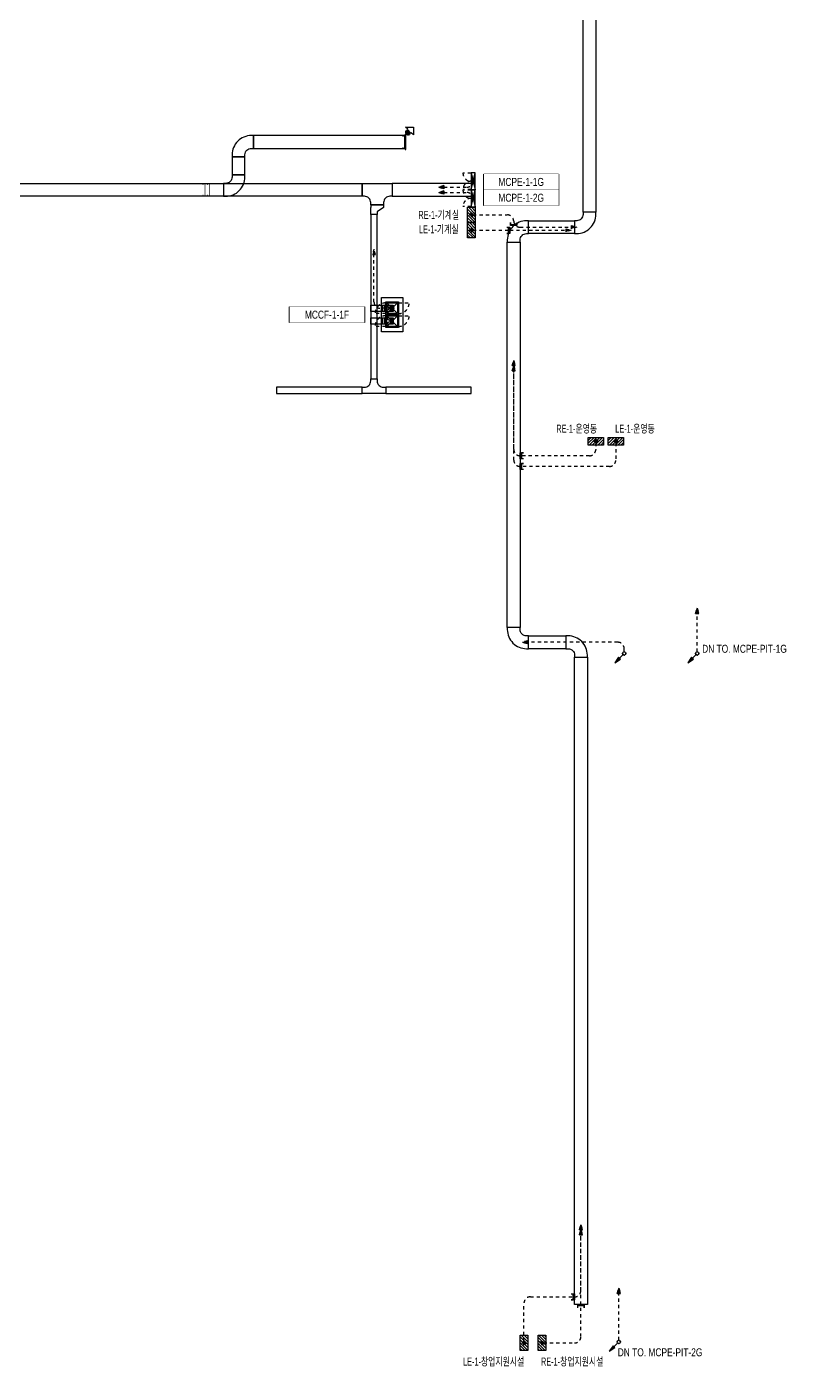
# Model space of a CAD drawing. Header units: millimetres. Extents: x 88028 to 500787, y -530175 to 1035835.
# Drawn here: x 128432 to 164025, y -312160 to -249357 of the extents above; entities that cross this region are included whole.
import ezdxf
from ezdxf.enums import TextEntityAlignment as Align

# ---------------------------------------------------------------- set-up
doc = ezdxf.new("R2010")
doc.units = ezdxf.units.MM
doc.header["$LTSCALE"] = 150
doc.linetypes.add('CONTINOUS', pattern=[0])
doc.linetypes.add('D1', pattern=[3, 1, -1, 1])
doc.layers.get('Defpoints').update_dxf_attribs({"color": 150})
for name, color, linetype in [('------01 Distribution Panel', 3, 'Continuous'), ('------01 Motor Control Panel or Center', 4, 'Continuous'), ('------01 Motor Control Panel or Center_Fire', 232, 'Continuous'), ('-----00 LV_CABLE', 2, 'Continuous'), ('-----20 General Symbol', 3, 'Continuous'), ('-----26 Electrical Cable Tray', 200, 'Continuous'), ('-----26 Electrical Cable Tray_LV_공용', 200, 'Continuous'), ('-----26 Electrical Cable Tray_건물(일반)', 20, 'Continuous'), ('-----30 Text', 2, 'Continuous')]:
    doc.layers.add(name, color=color, linetype=linetype)
doc.styles.add('ELEC', font='')
doc.styles.add('LGR', font='LGSmHaTR.ttf')
doc.styles.get("Standard").update_dxf_attribs({"font": ''})
doc.styles.get('ELEC').set_extended_font_data('Dotum')
doc.styles.get('Standard').set_extended_font_data('Dotum')
doc.dimstyles.new('전기통신참고용-치수', dxfattribs={"dimscale": 15, "dimtxt": 2, "dimasz": 0, "dimexe": 0, "dimexo": 0, "dimgap": 0.4, "dimtad": 4, "dimdec": 0, "dimzin": 0, "dimdsep": 46, "dimtxsty": 'Standard', "dimblk": 'NONE', "dimcen": 0, "dimse1": 1, "dimse2": 1, "dimsd1": 1, "dimsd2": 1, "dimclrd": 8, "dimclre": 8, "dimclrt": 8, "dimadec": 0, "dimazin": 0, "dimtfac": 1, "dimtdec": 0, "dimtix": 1, "dimtmove": 2, "dimatfit": 0, "dimldrblk": 'NONE', "dimfxl": 2, "dimtolj": 1, "dimtzin": 0, "dimarcsym": 0})

# ---------------------------------------------------------------- blocks, each defined once
blk = doc.blocks.new('A02')
h = blk.add_hatch()
h.set_pattern_fill('ANSI31', color=256, scale=25, style=0)
h.set_pattern_definition([(45, (-2000, -19200), (-56.1266, 56.1266), [])])
h.paths.add_polyline_path([(-300, 300), (-300, 0), (300, 0), (300, 300)])
blk.add_lwpolyline([(300, 0), (-300, 0), (-300, 300), (300, 300)], close=True)
blk = doc.blocks.new('*U8')
at = {"color": 0}
blk.add_lwpolyline([(0, 0), (-100, 0, -0.414214), (-400, 300), (-400, 400), (-1000, 400), (-1000, 300, 0.414214), (-100, -600), (0, -600)], format="xyb", close=True, dxfattribs=at)
blk.add_text('W:600(ELBOW 90)', height=10, dxfattribs=at).set_placement((-5, -590), align=Align.MIDDLE_RIGHT)
blk = doc.blocks.new('O08')
blk.add_hatch(color=256).paths.add_polyline_path([(120, 51), (-120, 51), (-120, 0), (120, 0)])
blk.add_lwpolyline([(120, 127.5), (120, 0), (-120, 0), (-120, 127.5), (-120, 51), (120, 51)])
blk = doc.blocks.new('*U10')
at = {"linetype": 'Continuous', "ltscale": 0.1}
for p, q in [((-250, 57), (-250, 59)), ((-200, 57), (-200, 59)), ((-150, 57), (-150, 59)), ((-100, 57), (-100, 59)), ((-50, 57), (-50, 59)), ((0, 57), (0, 59)), ((50, 57), (50, 59)), ((100, 57), (100, 59)), ((150, 57), (150, 59)), ((200, 57), (200, 59)), ((250, 57), (250, 59))]:
    blk.add_line(p, q, dxfattribs=at)
blk.add_lwpolyline([(350, 0), (350, 40), (-350, 40), (-350, 0)], close=True, dxfattribs=at)
for points in [[(-300, 40), (-300, 140), (-275, 140), (-275, 137), (-297, 137), (-297, 40)], [(-297, 59), (297, 59)], [(-297, 57), (297, 57)], [(297, 43), (-297, 43)], [(300, 40), (300, 140), (275, 140), (275, 137), (297, 137), (297, 40)]]:
    blk.add_lwpolyline(points, dxfattribs=at)
blk.add_text('W600*H100', height=10, dxfattribs=at).set_placement((-340, 10), align=Align.MIDDLE_LEFT)
blk = doc.blocks.new('A$C756fbc58')
at = {"color": 0}
for points in [[(69, 208), (-13, 290), (290, 290), (290, -13), (208, 69), (196, 57), (57, 196)], [(-13, 126), (-13, 114), (114, -13), (126, -13), (132, -6), (-6, 132)], [(-13, 88), (-13, 63), (63, -13), (88, -13)], [(6, 145), (145, 6), (158, 19), (19, 158)], [(32, 170), (170, 32), (183, 44), (44, 183)]]:
    blk.add_lwpolyline(points, close=True, dxfattribs=at)
blk.add_circle((0, 0), 17.8, dxfattribs=at)
blk = doc.blocks.new('*D35')
at = {"layer": 'Defpoints', "color": 0, "transparency": 16777216}
for p in [(0, 600), (0, 600), (0, 0)]:
    blk.add_point(p, dxfattribs=at)
at = {"color": 8, "transparency": 16777216, "insert": (21, 300), "char_height": 30, "attachment_point": 5, "rotation": 90, "style": 'LGR'}
blk.add_mtext('\\A1;{\\C0;600}', dxfattribs=at)
blk = doc.blocks.new('_None')
blk = doc.blocks.new('*D36')
at = {"layer": 'Defpoints', "color": 0, "transparency": 16777216}
for p in [(-450, 300), (-450, 300), (-450, 0)]:
    blk.add_point(p, dxfattribs=at)
at = {"color": 8, "transparency": 16777216, "insert": (-471, 150), "char_height": 30, "attachment_point": 5, "rotation": 90, "style": 'LGR'}
blk.add_mtext('\\A1;{\\C0;300}', dxfattribs=at)
blk = doc.blocks.new('TRAY(VERT)')
at = {"color": 0}
for p, q in [((0, 400), (0, 500)), ((0, 500), (300, 500)), ((0, 0), (0, 400)), ((300, 0), (0, 0)), ((300, 500), (300, 400)), ((300, 400), (300, 0))]:
    blk.add_line(p, q, dxfattribs=at)
at = {"color": 8}
for p, q in [((150, 100), (0, 400)), ((0, 400), (300, 400)), ((0, 100), (300, 0)), ((0, 0), (300, 100)), ((300, 100), (0, 100)), ((150, 100), (300, 400))]:
    blk.add_line(p, q, dxfattribs=at)
blk = doc.blocks.new('*U37')
at = {"color": 0}
blk.add_lwpolyline([(-1100, 0), (-1000, 0, 0.414214), (-700, 300), (-700, 400), (-400, 400), (-400, 300, 0.414214), (-100, 0), (0, 0), (0, -300), (-1100, -300)], format="xyb", close=True, dxfattribs=at)
at = {"color": 0, "style": 'LGR'}
blk.add_text('W:300(TEE)', height=10, dxfattribs=at).set_placement((-550, -265), align=Align.MIDDLE)
blk = doc.blocks.new('*U6')
at = {"color": 0}
blk.add_lwpolyline([(-400, 400), (-400, 300, 0.414214), (-100, 0), (0, 0), (0, -600), (-1400, -600), (-1400, 0), (-1300, 0, 0.414214), (-1000, 300), (-1000, 400)], format="xyb", close=True, dxfattribs=at)
at = {"color": 0, "style": 'LGR'}
blk.add_text('W:600(TEE)', height=10, dxfattribs=at).set_placement((-700, -565), align=Align.MIDDLE)
blk = doc.blocks.new('*D24')
at = {"layer": 'Defpoints', "color": 0, "transparency": 16777216}
for p in [(0, 600), (0, 600), (0, 0)]:
    blk.add_point(p, dxfattribs=at)
at = {"color": 8, "transparency": 16777216, "insert": (21, 300), "char_height": 30, "attachment_point": 5, "rotation": 90, "style": 'LGR'}
blk.add_mtext('\\A1;{\\C0;600}', dxfattribs=at)
blk = doc.blocks.new('*D25')
at = {"layer": 'Defpoints', "color": 0, "transparency": 16777216}
for p in [(-450, 300), (-450, 300), (-450, 0)]:
    blk.add_point(p, dxfattribs=at)
at = {"color": 8, "transparency": 16777216, "insert": (-471, 150), "char_height": 30, "attachment_point": 5, "rotation": 90, "style": 'LGR'}
blk.add_mtext('\\A1;{\\C0;300}', dxfattribs=at)
blk = doc.blocks.new('A06')
at = {"color": 1}
for p, q in [((-250, 250), (250, -250)), ((250, 250), (-250, -250))]:
    blk.add_line(p, q, dxfattribs=at)
at = {"color": 1, "linetype": 'D1'}
for p, q in [((300, 250), (800, 250)), ((-300, -250), (-800, -250))]:
    blk.add_line(p, q, dxfattribs=at)
blk.add_lwpolyline([(-300, 300), (300, 300), (300, -300), (-300, -300)], close=True)
at = {"color": 1}
blk.add_lwpolyline([(-250, 250), (250, 250), (250, -250), (-250, -250)], close=True, dxfattribs=at)
at = {"color": 1, "linetype": 'D1'}
for centre, start, end in [((-300, -250), 90, 180), ((300, 250), 270, 0)]:
    blk.add_arc(centre, 500, start, end, dxfattribs=at)
blk = doc.blocks.new('11')
at = {"linetype": 'D1'}
h = blk.add_hatch(color=256, dxfattribs=at)
edge = h.paths.add_edge_path()
edge.add_arc((0, 0), 75, 0, 360)
blk.add_circle((0, 0), 75, dxfattribs=at)
for p in [(-75, 0), (0, 75), (75, 0), (0, -75)]:
    blk.add_point(p, dxfattribs=at)
blk = doc.blocks.new('22')
at = {"linetype": 'D1'}
h = blk.add_hatch(color=0, dxfattribs=at)
h.dxf.hatch_style = 1
h.paths.add_polyline_path([(0, 0), (-241, 75), (-241, -75)])
at = {"color": 0, "linetype": 'D1'}
blk.add_lwpolyline([(-241, -75), (0, 0), (-241, 75)], close=True, dxfattribs=at)
blk = doc.blocks.new('O01')
blk.add_hatch(color=256).paths.add_polyline_path([(-149, -218), (-218, -149), (-368, -368)])
blk.add_line((-46, -46), (-184, -184))
blk.add_lwpolyline([(-368, -368), (-149, -218), (-218, -149), (-368, -368)])
blk.add_circle((0, 0), 65)
for p in [(-65, 0), (-65, 0), (0, 65), (0, 65), (65, 0), (65, 0), (0, -65), (0, -65)]:
    blk.add_point(p)
blk = doc.blocks.new('MCP_EQUIPMENT-2')
for p, q in [((200, 400), (0, -400)), ((200, -400), (0, 400))]:
    blk.add_line(p, q)
at = {"color": 1, "linetype": 'D1'}
for p, q in [((200, 380), (580, 380)), ((200, -380), (580, -380))]:
    blk.add_line(p, q, dxfattribs=at)
blk.add_lwpolyline([(200, 400), (0, 400), (0, -400), (200, -400)], close=True)
for centre, start, end in [((200, 380), 270, 0), ((200, -380), 0, 90)]:
    blk.add_arc(centre, 380, start, end, dxfattribs=at)
blk = doc.blocks.new('*U34')
at = {"color": 0}
for points in [[(-450, 300), (-450, 0), (-325, 0), (-325, 0)], [(-325, 300), (-325, 300), (-450, 300), (-450, 0)], [(-125, 600), (-125, 600), (-325, 300), (-325, 300)], [(-325, 0), (-325, 0), (-125, 0), (-125, 0)], [(0, 0), (0, 600), (-125, 600), (-125, 600)], [(0, 200), (0, 0), (-125, 0), (-125, 0)]]:
    blk.add_lwpolyline(points, dxfattribs=at)
for base, p1, p2, override, picture, middle in [((-450, 300), (-450, 0), (-450, 300), {"dimtad": 1, "dimtxsty": 'LGR', "dimclrd": 8, "dimclre": 8, "dimclrt": 8}, '*D36', (-471.4, 150)), ((0, 600), (0, 0), (0, 600), {"dimtxsty": 'LGR', "dimclrd": 8, "dimclre": 8, "dimclrt": 8}, '*D35', (21.4, 300))]:
    dim = blk.add_linear_dim(base=base, p1=p1, p2=p2, angle=90, text='{\\C0;<>}', dimstyle='전기통신참고용-치수', override=override, dxfattribs=at)
    dim.commit()
    dim.dimension.update_dxf_attribs({"geometry": picture, "text_midpoint": middle})
blk = doc.blocks.new('*U23')
at = {"color": 0}
for points in [[(-450, 300), (-450, 0), (-325, 0), (-325, 0)], [(-325, 300), (-325, 300), (-450, 300), (-450, 0)], [(-125, 600), (-125, 600), (-325, 300), (-325, 300)], [(-325, 0), (-325, 0), (-125, 0), (-125, 0)], [(0, 0), (0, 600), (-125, 600), (-125, 600)], [(0, 200), (0, 0), (-125, 0), (-125, 0)]]:
    blk.add_lwpolyline(points, dxfattribs=at)
for base, p1, p2, override, picture, middle in [((-450, 300), (-450, 0), (-450, 300), {"dimtad": 1, "dimtxsty": 'LGR', "dimclrd": 8, "dimclre": 8, "dimclrt": 8}, '*D25', (-471.4, 150)), ((0, 600), (0, 0), (0, 600), {"dimtxsty": 'LGR', "dimclrd": 8, "dimclre": 8, "dimclrt": 8}, '*D24', (21.4, 300))]:
    dim = blk.add_linear_dim(base=base, p1=p1, p2=p2, angle=90, text='{\\C0;<>}', dimstyle='전기통신참고용-치수', override=override, dxfattribs=at)
    dim.commit()
    dim.dimension.update_dxf_attribs({"geometry": picture, "text_midpoint": middle})

msp = doc.modelspace()

# ---------------------------------------------------------------- linework, layer by layer
at = {"layer": '------01 Motor Control Panel or Center', "linetype": 'CONTINOUS', "elevation": 0}
msp.add_lwpolyline([(153357, -256255), (153357, -256995), (149854, -256995), (149854, -256255)], close=True, dxfattribs=at)
at = {"layer": '------01 Motor Control Panel or Center_Fire', "linetype": 'CONTINOUS'}
msp.add_lwpolyline([(144254, -262475), (144254, -263215), (140750, -263215), (140750, -262475)], close=True, dxfattribs=at)
at = {"layer": '-----00 LV_CABLE', "linetype": 'D1', "elevation": 0}
for points in [[(147982, -256870), (149054, -256870, 0.414214), (149354, -256570), (149354, -256520)], [(147982, -257120), (149054, -257120, -0.414214), (149354, -257420), (149354, -257470)], [(149333, -257311, -0.051606), (149349, -257370)], [(152649, -311025), (154104, -311025, 0.414207), (154404, -310725), (154404, -305724)]]:
    msp.add_lwpolyline(points, format="xyb", dxfattribs=at)
at = {"layer": '-----00 LV_CABLE', "linetype": 'D1'}
for points in [[(149349, -258170), (150954, -258170, -0.401963), (151253, -258458, 0.401963), (151553, -258745), (153968, -258745)], [(145479, -262545), (145004, -262545, -0.414214), (144704, -262245), (144704, -260021)], [(156434, -278639), (156434, -278495, 0.414214), (156134, -278195), (151903, -278195)], [(151734, -310950), (151734, -309165, -0.414214), (152034, -308865), (154104, -308865, 0.414214), (154404, -308565), (154404, -305724)]]:
    msp.add_lwpolyline(points, format="xyb", dxfattribs=at)
for points in [[(149349, -258890), (151077, -258890)], [(151077, -258890), (153711, -258890)], [(159854, -278639), (159854, -276838)]]:
    msp.add_lwpolyline(points, dxfattribs=at)
at = {"layer": '-----00 LV_CABLE', "linetype": 'D1', "elevation": 0}
msp.add_lwpolyline([(156176, -310895), (156176, -308700)], dxfattribs=at)
at = {"layer": '-----26 Electrical Cable Tray', "elevation": 0}
for points in [[(139054, -255052), (146164, -255052), (146164, -254452), (139054, -254452)], [(138054, -256295), (138654, -256295), (138654, -255452), (138054, -255452)], [(113854, -256695), (144154, -256695), (144154, -257295), (113854, -257295)], [(145554, -257295), (149454, -257295), (149454, -256695), (145554, -256695)], [(144554, -258145), (144554, -265845), (144854, -265845), (144854, -258145)], [(140143, -266545), (144154, -266545), (144154, -266245), (140143, -266245)], [(145254, -266545), (149264, -266545), (149264, -266245), (145254, -266245)]]:
    msp.add_lwpolyline(points, close=True, dxfattribs=at)
at = {"layer": '-----26 Electrical Cable Tray'}
for points in [[(145604, -262695), (144554, -262695), (144554, -262395), (145604, -262395)], [(145604, -262695), (144554, -262695), (144554, -262395), (145604, -262395)], [(145604, -263295), (144554, -263295), (144554, -262995), (145604, -262995)], [(145604, -263295), (144554, -263295), (144554, -262995), (145604, -262995)]]:
    msp.add_lwpolyline(points, close=True, dxfattribs=at)
at = {"layer": '-----26 Electrical Cable Tray_LV_공용', "const_width": 30, "elevation": 0}
for points in [[(136689, -256770), (136689, -256695), (136789, -256695), (136789, -257295), (136689, -257295), (136689, -257220)], [(136889, -256770), (136889, -256695), (136989, -256695), (136989, -257295), (136889, -257295), (136889, -257220)]]:
    msp.add_lwpolyline(points, dxfattribs=at)
at = {"layer": '-----26 Electrical Cable Tray_건물(일반)', "elevation": 0}
for points in [[(155104, -243995), (155104, -258045), (154504, -258045), (154504, -243995)], [(154104, -278895), (154704, -278895), (154704, -309222), (154104, -309222)]]:
    msp.add_lwpolyline(points, close=True, dxfattribs=at)
at = {"layer": '-----26 Electrical Cable Tray_건물(일반)'}
for points in [[(151954, -258445), (154104, -258445), (154104, -259045), (151954, -259045)], [(151554, -259445), (151554, -277495), (150954, -277495), (150954, -259445)], [(151954, -277895), (153704, -277895), (153704, -278495), (151954, -278495)]]:
    msp.add_lwpolyline(points, close=True, dxfattribs=at)
msp.add_lwpolyline([(145054, -263645), (145054, -262045), (146054, -262045), (146054, -263645)], close=True)
msp.add_lwpolyline([(145054, -263645), (145054, -262045), (146054, -262045), (146054, -263645)], close=True)

# ---------------------------------------------------------------- block references
at = {"layer": '------01 Distribution Panel', "xscale": 1.2, "yscale": 1.2, "zscale": 1.2}
for p, rotation in [((149454, -258170), 89.99999999999999), ((155104, -268595), 180), ((151914, -311025), 90), ((152754, -311025), 90)]:
    msp.add_blockref('A02', p, dxfattribs=dict(at, rotation=rotation))
at = {"layer": '------01 Motor Control Panel or Center', "rotation": 180}
msp.add_blockref('MCP_EQUIPMENT-2', (149454, -256595), dxfattribs=at)
at = {"layer": '------01 Motor Control Panel or Center'}
for p in [(145554, -262545), (145554, -262545), (145554, -263145), (145554, -263145)]:
    msp.add_blockref('A06', p, dxfattribs=at)
at = {"layer": '-----00 LV_CABLE', "linetype": 'D1'}
for p, rotation in [((147741, -256870), 180), ((147741, -257120), 180), ((144704, -259780), 89.99999999999999), ((151254, -264990), 89.99999999999999), ((151254, -265230), 89.99999999999999), ((159854, -276598), 89.99999999999999), ((151662, -278195), 180), ((154404, -305483), 89.99999999999999), ((154404, -305724), 89.99999999999999), ((156176, -308459), 89.99999999999999)]:
    msp.add_blockref('22', p, dxfattribs=dict(at, rotation=rotation))
at = {"layer": '-----00 LV_CABLE', "linetype": 'D1', "xscale": -1}
for p in [(147741, -256870), (147741, -257120), (151662, -278195)]:
    msp.add_blockref('22', p, dxfattribs=at)
at = {"layer": '-----00 LV_CABLE', "linetype": 'D1'}
for p in [(149354, -256595), (149274, -258170), (149274, -258890), (145554, -262545), (151734, -311025), (152574, -311025)]:
    msp.add_blockref('11', p, dxfattribs=at)
at = {"layer": '-----00 LV_CABLE', "linetype": 'D1', "xscale": -1}
for name, p, rotation in [('11', (149354, -257395), 180), ('22', (154209, -258745), 180), ('22', (153952, -258890), 180), ('22', (151253, -264990), 270), ('22', (151253, -265230), 270), ('22', (159854, -276598), 270), ('22', (154404, -305483), 270), ('22', (154404, -305724), 270), ('22', (156176, -308459), 270)]:
    msp.add_blockref(name, p, dxfattribs=dict(at, rotation=rotation))
at = {"layer": '-----00 LV_CABLE', "linetype": 'D1', "xscale": 1.2, "yscale": 1.2, "zscale": 1.2}
for p, rotation in [((151077, -258890), 90), ((151554, -269455), 270), ((151554, -269955), 270), ((154104, -308865), 90), ((154404, -309222), 180)]:
    msp.add_blockref('O08', p, dxfattribs=dict(at, rotation=rotation))
for name, p in [('O08', (151254, -258674)), ('O01', (156434, -278717)), ('O01', (159854, -278717))]:
    msp.add_blockref(name, p, dxfattribs=at)
at = {"layer": '-----26 Electrical Cable Tray', "xscale": 1.2, "yscale": 1.2, "zscale": 1.2}
msp.add_blockref('A$C756fbc58', (146204, -254402), dxfattribs=at)
msp.add_blockref('A$C756fbc58', (146204, -254402), dxfattribs=at)
at = {"layer": '-----26 Electrical Cable Tray'}
for name, p, rotation in [('*U8', (138654, -255452), 270), ('*U8', (138054, -256295), 89.99999999999999), ('*U6', (144154, -257295), 180), ('TRAY(VERT)', (145604, -262695), 89.99999999999999), ('TRAY(VERT)', (145604, -262695), 89.99999999999999), ('TRAY(VERT)', (145604, -263295), 89.99999999999999), ('TRAY(VERT)', (145604, -263295), 89.99999999999999)]:
    msp.add_blockref(name, p, dxfattribs=dict(at, rotation=rotation))
at = {"layer": '-----26 Electrical Cable Tray', "linetype": 'Continuous', "ltscale": 7.5, "rotation": 89.99999999999999}
msp.add_blockref('*U10', (146204, -254752), dxfattribs=at)
msp.add_blockref('*U10', (146204, -254752), dxfattribs=at)
at = {"layer": '-----26 Electrical Cable Tray', "xscale": -1, "rotation": 270}
for name in ['*U34', '*U23']:
    msp.add_blockref(name, (144554, -257695), dxfattribs=at)
at = {"layer": '-----26 Electrical Cable Tray'}
msp.add_blockref('*U37', (145254, -266245), dxfattribs=at)
at = {"layer": '-----26 Electrical Cable Tray_건물(일반)'}
for p, rotation in [((154504, -258045), 90), ((151554, -259445), 269.9999999999999), ((153704, -278495), 180)]:
    msp.add_blockref('*U8', p, dxfattribs=dict(at, rotation=rotation))
msp.add_blockref('*U8', (151954, -277895), dxfattribs=at)

# ---------------------------------------------------------------- texts
at = {"layer": '-----30 Text', "style": 'ELEC', "width": 0.8}
for s, p in [('DN TO. MCPE-PIT-1G', (160086, -278499)), ('DN TO. MCPE-PIT-2G', (156129, -311462))]:
    msp.add_text(s, height=375, dxfattribs=at).set_placement(p, align=Align.MIDDLE_LEFT)

# ---------------------------------------------------------------- next in the draw order: wipeouts: each hides what was drawn before it
at = {"color": 1}
for points in [[(146639, -258433), (148844, -258433), (148844, -257908), (146639, -257908)], [(152948, -268451), (155464, -268451), (155464, -267926), (152948, -267926)], [(148713, -312160), (151914, -312160), (151914, -311635), (148713, -311635)], [(152394, -312160), (155594, -312160), (155594, -311635), (152394, -311635)]]:
    msp.add_wipeout(points, dxfattribs=at).dxf.layer = '------01 Distribution Panel'
msp.add_wipeout([(149854, -256255), (153357, -256255), (153357, -256995), (149854, -256995)], dxfattribs=at).translate(0, 0, 0).dxf.layer = '------01 Motor Control Panel or Center'
msp.add_wipeout([(140750, -262475), (144254, -262475), (144254, -263215), (140750, -263215)]).dxf.layer = '------01 Motor Control Panel or Center_Fire'

# ---------------------------------------------------------------- next in the draw order: linework, layer by layer
at = {"layer": '------01 Motor Control Panel or Center', "linetype": 'CONTINOUS', "elevation": 0}
msp.add_lwpolyline([(153357, -256995), (153357, -257735), (149854, -257735), (149854, -256995)], close=True, dxfattribs=at)
at = {"layer": '------01 Motor Control Panel or Center_Fire', "linetype": 'CONTINOUS'}
msp.add_lwpolyline([(144254, -262475), (144254, -263215), (140750, -263215), (140750, -262475)], close=True, dxfattribs=at)
at = {"layer": '-----00 LV_CABLE', "linetype": 'D1'}
msp.add_lwpolyline([(155104, -268850), (155104, -269155, -0.414214), (154804, -269455), (151553, -269455, -0.414214), (151253, -269155), (151254, -265230)], format="xyb", dxfattribs=at)

# ---------------------------------------------------------------- next in the draw order: block references
at = {"layer": '------01 Distribution Panel', "xscale": 1.2, "yscale": 1.2, "zscale": 1.2}
for p, rotation in [((149454, -258890), 89.99999999999999), ((156040, -268595), 180)]:
    msp.add_blockref('A02', p, dxfattribs=dict(at, rotation=rotation))
at = {"layer": '------01 Motor Control Panel or Center', "rotation": 180}
msp.add_blockref('MCP_EQUIPMENT-2', (149454, -257395), dxfattribs=at)
at = {"layer": '-----00 LV_CABLE', "linetype": 'D1'}
msp.add_blockref('11', (155104, -268775), dxfattribs=at)
at = {"layer": '-----20 General Symbol', "xscale": 1.2, "yscale": 1.2, "zscale": 1.2}
msp.add_blockref('O01', (156176, -310973), dxfattribs=at)

# ---------------------------------------------------------------- next in the draw order: texts
at = {"layer": '------01 Distribution Panel', "style": 'ELEC', "width": 0.7}
for s, p in [('RE-1-운영동', (154206, -268188)), ('LE-1-창업지원시설', (150313, -311897)), ('RE-1-창업지원시설', (153994, -311897))]:
    msp.add_text(s, height=375, dxfattribs=at).set_placement(p, align=Align.MIDDLE_CENTER)

# ---------------------------------------------------------------- next in the draw order: wipeouts: each hides what was drawn before it
at = {"color": 1}
for points in [[(146639, -259107), (148844, -259107), (148844, -258582), (146639, -258582)], [(155680, -268451), (158196, -268451), (158196, -267926), (155680, -267926)]]:
    msp.add_wipeout(points, dxfattribs=at).dxf.layer = '------01 Distribution Panel'
msp.add_wipeout([(149854, -256995), (153357, -256995), (153357, -257735), (149854, -257735)], dxfattribs=at).translate(0, 0, 0).dxf.layer = '------01 Motor Control Panel or Center'
msp.add_wipeout([(140750, -262475), (144254, -262475), (144254, -263215), (140750, -263215)]).dxf.layer = '------01 Motor Control Panel or Center_Fire'

# ---------------------------------------------------------------- next in the draw order: linework, layer by layer
at = {"layer": '------01 Motor Control Panel or Center', "linetype": 'CONTINOUS', "elevation": 0}
msp.add_lwpolyline([(153357, -256255), (153357, -256995), (149854, -256995), (149854, -256255)], close=True, dxfattribs=at)
at = {"layer": '-----00 LV_CABLE', "linetype": 'D1'}
msp.add_lwpolyline([(156040, -268850), (156040, -269655, -0.414214), (155740, -269955), (151553, -269955, -0.41422), (151253, -269655), (151254, -265230)], format="xyb", dxfattribs=at)

# ---------------------------------------------------------------- next in the draw order: block references
msp.add_blockref('11', (156040, -268775), dxfattribs=at)

# ---------------------------------------------------------------- next in the draw order: texts
at = {"layer": '------01 Distribution Panel', "style": 'ELEC', "width": 0.7}
for s, p in [('RE-1-기계실', (147741, -258170)), ('LE-1-기계실', (147741, -258844)), ('LE-1-운영동', (156938, -268188))]:
    msp.add_text(s, height=375, dxfattribs=at).set_placement(p, align=Align.MIDDLE_CENTER)
at = {"layer": '------01 Motor Control Panel or Center_Fire', "linetype": 'CONTINOUS', "style": 'ELEC', "width": 0.8}
msp.add_text('MCCF-1-1F', height=375, dxfattribs=at).set_placement((142502, -262845), align=Align.MIDDLE)
msp.add_text('MCCF-1-1F', height=375, dxfattribs=at).set_placement((142502, -262845), align=Align.MIDDLE)

# ---------------------------------------------------------------- next in the draw order: wipeouts: each hides what was drawn before it
at = {"color": 1}
msp.add_wipeout([(149854, -256255), (153357, -256255), (153357, -256995), (149854, -256995)], dxfattribs=at).translate(0, 0, 0).dxf.layer = '------01 Motor Control Panel or Center'

# ---------------------------------------------------------------- next in the draw order: linework, layer by layer
at = {"layer": '------01 Motor Control Panel or Center', "linetype": 'CONTINOUS', "elevation": 0}
msp.add_lwpolyline([(153357, -256995), (153357, -257735), (149854, -257735), (149854, -256995)], close=True, dxfattribs=at)

# ---------------------------------------------------------------- next in the draw order: wipeouts: each hides what was drawn before it
at = {"color": 1}
msp.add_wipeout([(149854, -256995), (153357, -256995), (153357, -257735), (149854, -257735)], dxfattribs=at).translate(0, 0, 0).dxf.layer = '------01 Motor Control Panel or Center'

# ---------------------------------------------------------------- next in the draw order: texts
at = {"layer": '------01 Motor Control Panel or Center', "linetype": 'CONTINOUS', "style": 'ELEC', "width": 0.8}
for s, p in [('MCPE-1-1G', (151605, -256625, 0)), ('MCPE-1-1G', (151605, -256625, 0)), ('MCPE-1-2G', (151605, -257365, 0)), ('MCPE-1-2G', (151605, -257365, 0))]:
    msp.add_text(s, height=375, dxfattribs=at).set_placement(p, align=Align.MIDDLE)

doc.saveas('drawing.dxf')
